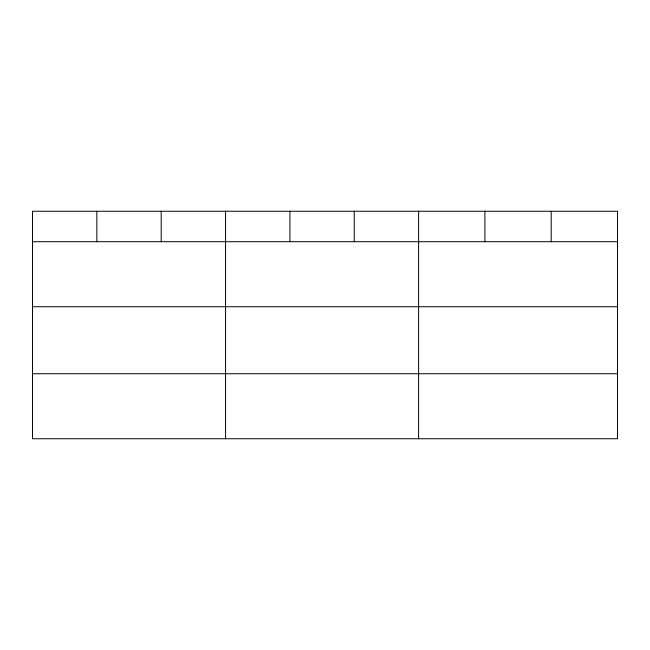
<?xml version="1.0" encoding="UTF-8"?>
<svg xmlns="http://www.w3.org/2000/svg" width="650" height="650" viewBox="0 0 650 650"><rect width="100%" height="100%" fill="white"/><g stroke="black" fill="none" stroke-linecap="round" stroke-linejoin="round"><path stroke-width="0.97" d="M617.5 306.727L617.5 211.25L32.5 211.25L32.5 438.75L617.5 438.75L617.5 306.727L32.5 306.727M32.5 241.703L617.5 241.703M32.5 373.726L617.5 373.726M551.2 211.25L551.2 241.703M484.9 211.25L484.9 241.703M418.6 211.25L418.6 438.75M354.25 211.25L354.25 241.703M289.9 211.25L289.9 241.703M225.55 211.25L225.55 438.75M161.2 211.25L161.2 241.703M96.85 211.25L96.85 241.703"/></g></svg>
